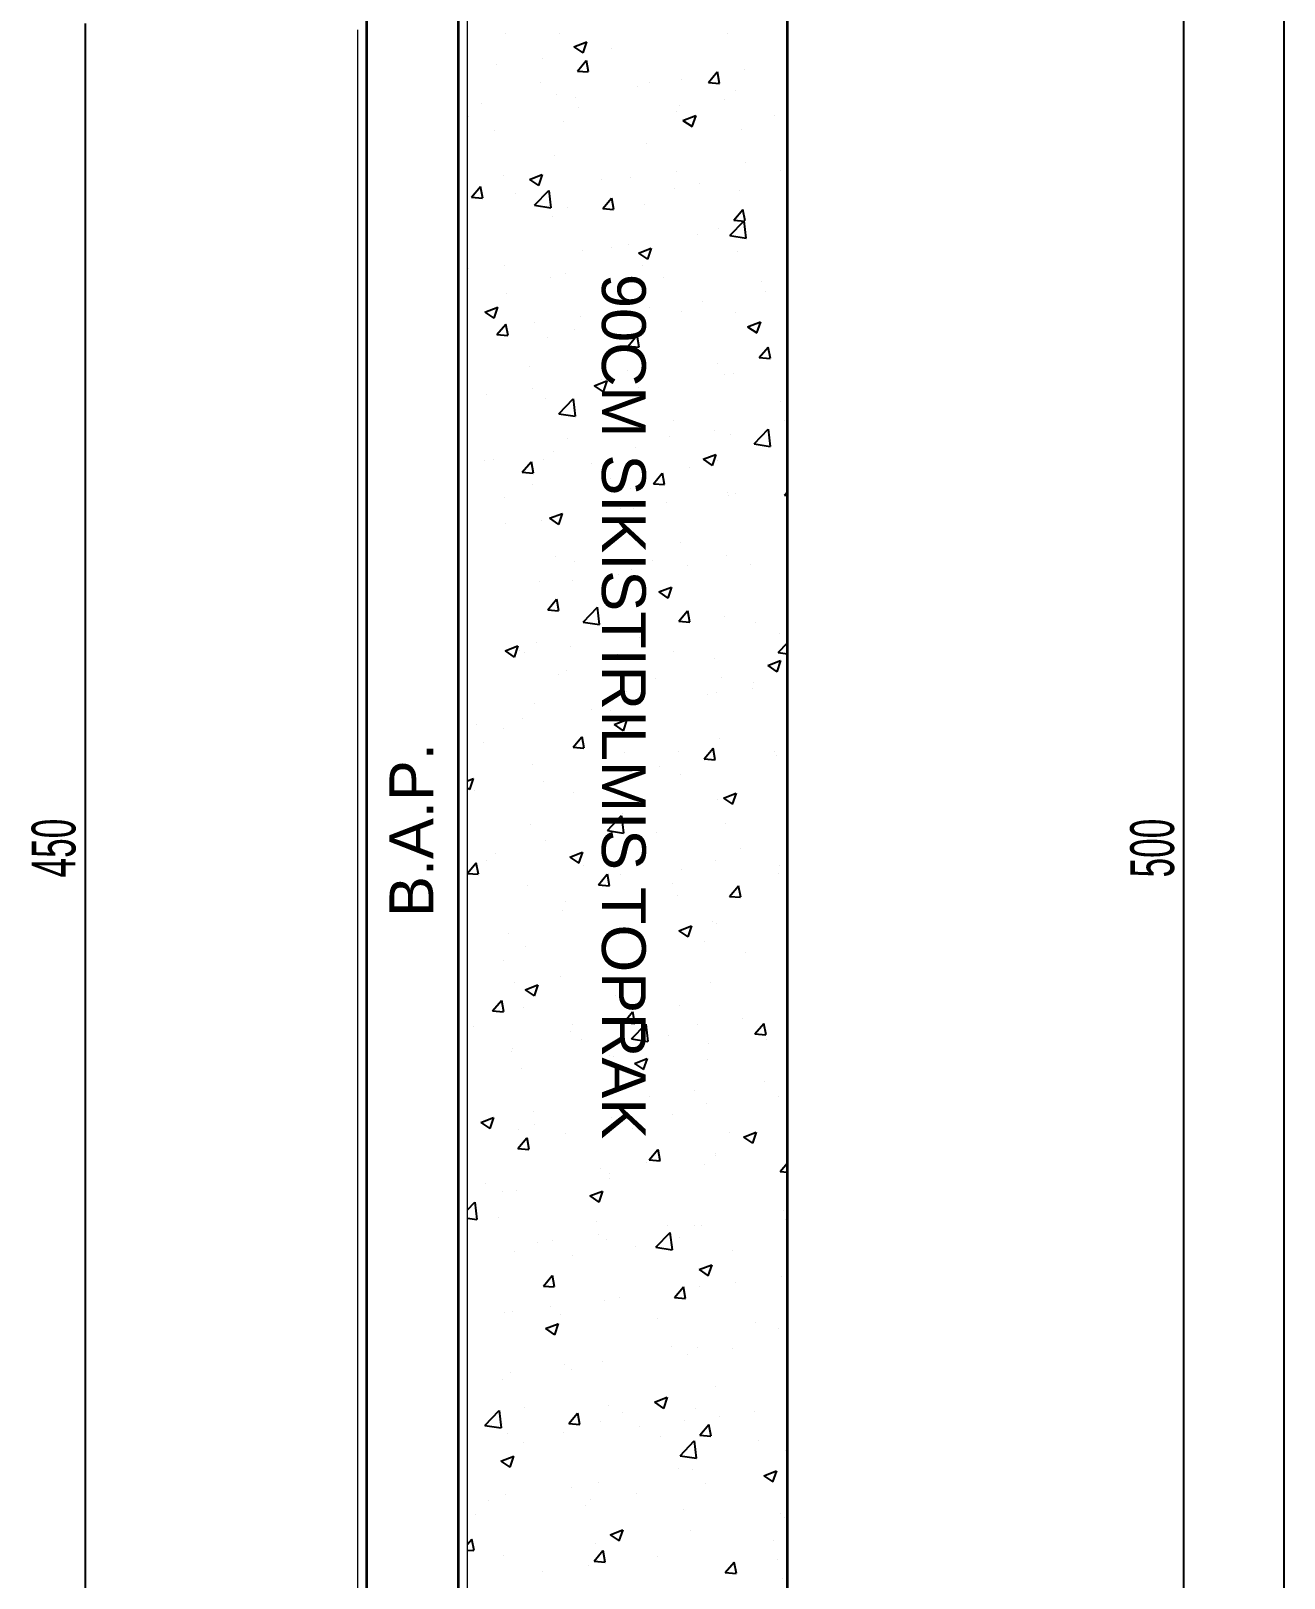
# Model space of a CAD drawing. Header units: inches. Extents: x -7543 to -822, y 102837 to 190349.
# Drawn here: x -836.21751 to -836.18324, y 102836.92241 to 102836.96471 of the extents above; entities that cross this region are included whole.
import ezdxf

# ---------------------------------------------------------------- set-up
doc = ezdxf.new("R2010")
doc.units = ezdxf.units.IN
doc.header["$MEASUREMENT"] = 0
doc.linetypes.add('DASHDOTX2', pattern=[2, 1, -0.5, 0, -0.5])
doc.layers.get('Defpoints').update_dxf_attribs({"lineweight": 25})
for name, color, linetype, lineweight in [('AKS', 1, 'Continuous', 25), ('ICOL', 55, 'Continuous', 25), ('SIVA', 150, 'Continuous', 15), ('TARAMA', 8, 'Continuous', 25), ('YAZI', 7, 'Continuous', 25)]:
    doc.layers.add(name, color=color, linetype=linetype, lineweight=lineweight)
doc.layers.add('DUVAR', color=7, linetype='Continuous', lineweight=35, true_color=0xfc4642)
doc.styles.add('OLCU', font='tromand.shx', dxfattribs={"width": 0.6, "height": 12})
doc.styles.add('TURKCE', font='arial.ttf')

msp = doc.modelspace()

# ---------------------------------------------------------------- linework, layer by layer
at = {"layer": 'AKS', "linetype": 'DASHDOTX2', "ltscale": 10}
msp.add_line((-836.208322, 102836.797308), (-836.208322, 102837.179379), dxfattribs=at)
at = {"layer": 'Defpoints'}
for p, q in [((-836.205822, 102837.169971), (-836.205822, 102836.814993)), ((-836.208322, 102836.919993), (-836.208322, 102836.964993))]:
    msp.add_line(p, q, dxfattribs=at)
at = {"layer": 'DUVAR'}
for p, q in [((-836.196822, 102836.919493), (-836.196822, 102836.975165)), ((-836.208322, 102836.919993), (-836.208322, 102836.964993)), ((-836.205822, 102836.919993), (-836.205822, 102836.964993))]:
    msp.add_line(p, q, dxfattribs=at)
at = {"layer": 'ICOL'}
for p, q in [((-836.183243, 102836.815071), (-836.183243, 102837.169893)), ((-836.185987, 102836.917571), (-836.185987, 102836.967415)), ((-836.216027, 102836.964915), (-836.216027, 102836.920071))]:
    msp.add_line(p, q, dxfattribs=at)
at = {"layer": 'SIVA'}
for p, q in [((-836.205572, 102836.910743), (-836.205572, 102836.983915)), ((-836.208572, 102836.920243), (-836.208572, 102836.964743))]:
    msp.add_line(p, q, dxfattribs=at)
at = {"layer": 'TARAMA'}
for p, q in [((-836.204538, 102836.964632), (-836.204538, 102836.964632)), ((-836.203069, 102836.964642), (-836.203069, 102836.964642)), ((-836.198472, 102836.964638), (-836.198472, 102836.964638)), ((-836.202663, 102836.964278), (-836.202313, 102836.964413)), ((-836.202663, 102836.964278), (-836.202415, 102836.964111)), ((-836.202409, 102836.964111), (-836.202307, 102836.964413)), ((-836.201629, 102836.964223), (-836.201629, 102836.964223)), ((-836.204775, 102836.963808), (-836.204775, 102836.963808)), ((-836.203523, 102836.963973), (-836.203523, 102836.963973)), ((-836.202568, 102836.963617), (-836.202327, 102836.963905)), ((-836.202263, 102836.963591), (-836.202321, 102836.963905)), ((-836.198007, 102836.963672), (-836.198007, 102836.963672)), ((-836.20358, 102836.963301), (-836.20358, 102836.963301)), ((-836.202568, 102836.963617), (-836.202269, 102836.963591)), ((-836.200604, 102836.963297), (-836.200604, 102836.963297)), ((-836.199713, 102836.963382), (-836.199713, 102836.963382)), ((-836.198982, 102836.963303), (-836.198741, 102836.963591)), ((-836.198982, 102836.963303), (-836.198683, 102836.963277)), ((-836.198677, 102836.963277), (-836.198735, 102836.963591)), ((-836.20313, 102836.962977), (-836.20313, 102836.962977)), ((-836.202629, 102836.962882), (-836.202629, 102836.962882)), ((-836.200911, 102836.963188), (-836.200911, 102836.963188)), ((-836.198535, 102836.962831), (-836.198535, 102836.962831)), ((-836.198242, 102836.963076), (-836.198242, 102836.963076)), ((-836.205545, 102836.962381), (-836.205545, 102836.962381)), ((-836.205195, 102836.962742), (-836.205195, 102836.962742)), ((-836.202526, 102836.96263), (-836.202526, 102836.96263)), ((-836.199857, 102836.962517), (-836.199857, 102836.962517)), ((-836.199787, 102836.962666), (-836.199787, 102836.962666)), ((-836.199679, 102836.962265), (-836.199329, 102836.9624)), ((-836.199424, 102836.962098), (-836.199323, 102836.9624)), ((-836.197188, 102836.962404), (-836.197188, 102836.962404)), ((-836.204838, 102836.962001), (-836.204838, 102836.962001)), ((-836.202945, 102836.96225), (-836.202945, 102836.96225)), ((-836.199679, 102836.962265), (-836.19943, 102836.962097)), ((-836.198068, 102836.962008), (-836.198068, 102836.962008)), ((-836.200665, 102836.961633), (-836.200665, 102836.961633)), ((-836.203191, 102836.961313), (-836.203191, 102836.961313)), ((-836.197957, 102836.961108), (-836.197957, 102836.961108)), ((-836.204575, 102836.96076), (-836.204575, 102836.96076)), ((-836.20388, 102836.960653), (-836.20353, 102836.960787)), ((-836.203625, 102836.960485), (-836.203524, 102836.960787)), ((-836.201102, 102836.960694), (-836.201102, 102836.960694)), ((-836.199851, 102836.960859), (-836.199851, 102836.960859)), ((-836.197003, 102836.9609), (-836.197003, 102836.9609)), ((-836.205461, 102836.96017), (-836.20522, 102836.960457)), ((-836.205156, 102836.960144), (-836.205214, 102836.960457)), ((-836.20426, 102836.960278), (-836.20426, 102836.960278)), ((-836.20388, 102836.960653), (-836.203631, 102836.960485)), ((-836.203735, 102836.959946), (-836.203346, 102836.960352)), ((-836.203285, 102836.959876), (-836.20334, 102836.960351)), ((-836.201906, 102836.960647), (-836.201906, 102836.960647)), ((-836.199919, 102836.960399), (-836.199919, 102836.960399)), ((-836.199237, 102836.960534), (-836.199237, 102836.960534)), ((-836.198129, 102836.960343), (-836.198129, 102836.960343)), ((-836.205461, 102836.96017), (-836.205162, 102836.960144)), ((-836.203735, 102836.959946), (-836.203291, 102836.959877)), ((-836.202835, 102836.959899), (-836.202835, 102836.959899)), ((-836.201874, 102836.959856), (-836.201633, 102836.960144)), ((-836.201874, 102836.959856), (-836.201575, 102836.95983)), ((-836.20157, 102836.95983), (-836.201627, 102836.960144)), ((-836.200726, 102836.959969), (-836.200726, 102836.959969)), ((-836.203252, 102836.959648), (-836.203252, 102836.959648)), ((-836.198399, 102836.959119), (-836.19801, 102836.959525)), ((-836.198288, 102836.959543), (-836.198047, 102836.95983)), ((-836.198288, 102836.959543), (-836.197989, 102836.959516)), ((-836.197983, 102836.959517), (-836.198041, 102836.95983)), ((-836.197949, 102836.959049), (-836.198004, 102836.959524)), ((-836.199272, 102836.959136), (-836.199272, 102836.959136)), ((-836.198721, 102836.959301), (-836.198721, 102836.959301)), ((-836.198399, 102836.959119), (-836.197955, 102836.95905)), ((-836.202418, 102836.958722), (-836.202418, 102836.958722)), ((-836.201637, 102836.958801), (-836.201637, 102836.958801)), ((-836.201166, 102836.958887), (-836.201166, 102836.958887)), ((-836.200895, 102836.958639), (-836.200545, 102836.958774)), ((-836.200895, 102836.958639), (-836.200647, 102836.958472)), ((-836.200641, 102836.958472), (-836.200539, 102836.958774)), ((-836.19819, 102836.958679), (-836.19819, 102836.958679)), ((-836.205548, 102836.958205), (-836.205548, 102836.958205)), ((-836.204553, 102836.9583), (-836.204553, 102836.9583)), ((-836.200787, 102836.958304), (-836.200787, 102836.958304)), ((-836.203312, 102836.957984), (-836.203312, 102836.957984)), ((-836.202879, 102836.958092), (-836.202879, 102836.958092)), ((-836.20021, 102836.957979), (-836.20021, 102836.957979)), ((-836.197541, 102836.957866), (-836.197541, 102836.957866)), ((-836.204494, 102836.957533), (-836.204494, 102836.957533)), ((-836.201825, 102836.95742), (-836.201825, 102836.95742)), ((-836.199156, 102836.957308), (-836.199156, 102836.957308)), ((-836.19743, 102836.95758), (-836.19743, 102836.95758)), ((-836.205096, 102836.957027), (-836.204746, 102836.957161)), ((-836.205096, 102836.957027), (-836.204848, 102836.956859)), ((-836.204842, 102836.956859), (-836.20474, 102836.957161)), ((-836.202481, 102836.956915), (-836.202481, 102836.956915)), ((-836.200588, 102836.957164), (-836.200588, 102836.957164)), ((-836.199728, 102836.957051), (-836.199728, 102836.957051)), ((-836.198251, 102836.957014), (-836.198251, 102836.957014)), ((-836.204767, 102836.956409), (-836.204526, 102836.956696)), ((-836.204462, 102836.956383), (-836.20452, 102836.956697)), ((-836.203733, 102836.95675), (-836.203733, 102836.95675)), ((-836.202644, 102836.95655), (-836.202644, 102836.95655)), ((-836.200848, 102836.95664), (-836.200848, 102836.95664)), ((-836.197911, 102836.956626), (-836.197561, 102836.956761)), ((-836.197911, 102836.956626), (-836.197662, 102836.956459)), ((-836.197656, 102836.956459), (-836.197555, 102836.956761)), ((-836.20556, 102836.95605), (-836.20556, 102836.95605)), ((-836.204767, 102836.956409), (-836.204468, 102836.956383)), ((-836.203373, 102836.95632), (-836.203373, 102836.95632)), ((-836.201181, 102836.956095), (-836.200939, 102836.956383)), ((-836.201181, 102836.956095), (-836.200882, 102836.956069)), ((-836.200876, 102836.956069), (-836.200934, 102836.956383)), ((-836.197594, 102836.955782), (-836.197353, 102836.956069)), ((-836.19729, 102836.955756), (-836.197347, 102836.956069)), ((-836.198745, 102836.955608), (-836.198745, 102836.955608)), ((-836.197594, 102836.955782), (-836.197295, 102836.955755)), ((-836.197494, 102836.955773), (-836.197494, 102836.955773)), ((-836.203874, 102836.95555), (-836.203874, 102836.95555)), ((-836.201903, 102836.955192), (-836.201903, 102836.955192)), ((-836.201205, 102836.955438), (-836.201205, 102836.955438)), ((-836.198536, 102836.955325), (-836.198536, 102836.955325)), ((-836.198311, 102836.95535), (-836.198311, 102836.95535)), ((-836.205048, 102836.954778), (-836.205048, 102836.954778)), ((-836.203797, 102836.954943), (-836.203797, 102836.954943)), ((-836.202112, 102836.955014), (-836.201762, 102836.955148)), ((-836.202112, 102836.955014), (-836.201863, 102836.954846)), ((-836.201857, 102836.954846), (-836.201756, 102836.955148)), ((-836.200908, 102836.954975), (-836.200908, 102836.954975)), ((-836.203434, 102836.954655), (-836.203434, 102836.954655)), ((-836.203073, 102836.954248), (-836.202683, 102836.954654)), ((-836.202622, 102836.954178), (-836.202677, 102836.954653)), ((-836.197018, 102836.954568), (-836.197018, 102836.954568)), ((-836.203073, 102836.954248), (-836.202628, 102836.954179)), ((-836.199934, 102836.954068), (-836.199934, 102836.954068)), ((-836.196915, 102836.95405), (-836.196915, 102836.95405)), ((-836.20285, 102836.953567), (-836.20285, 102836.953567)), ((-836.200061, 102836.953636), (-836.200061, 102836.953636)), ((-836.198809, 102836.9538), (-836.198809, 102836.9538)), ((-836.198372, 102836.953686), (-836.198372, 102836.953686)), ((-836.197736, 102836.95342), (-836.197347, 102836.953826)), ((-836.197286, 102836.953351), (-836.197341, 102836.953826)), ((-836.203218, 102836.95322), (-836.203218, 102836.95322)), ((-836.200969, 102836.953311), (-836.200969, 102836.953311)), ((-836.199127, 102836.953001), (-836.198777, 102836.953135)), ((-836.198873, 102836.952833), (-836.198771, 102836.953135)), ((-836.197736, 102836.95342), (-836.197292, 102836.953352)), ((-836.205112, 102836.952971), (-836.205112, 102836.952971)), ((-836.204848, 102836.952995), (-836.204848, 102836.952995)), ((-836.204073, 102836.952648), (-836.203832, 102836.952935)), ((-836.204073, 102836.952648), (-836.203774, 102836.952622)), ((-836.203768, 102836.952622), (-836.203826, 102836.952936)), ((-836.203495, 102836.952991), (-836.203495, 102836.952991)), ((-836.202179, 102836.952883), (-836.202179, 102836.952883)), ((-836.19951, 102836.95277), (-836.19951, 102836.95277)), ((-836.199127, 102836.953001), (-836.198879, 102836.952833)), ((-836.198736, 102836.95297), (-836.198736, 102836.95297)), ((-836.19684, 102836.952657), (-836.19684, 102836.952657)), ((-836.203794, 102836.952324), (-836.203794, 102836.952324)), ((-836.201652, 102836.952469), (-836.201652, 102836.952469)), ((-836.200487, 102836.952334), (-836.200246, 102836.952622)), ((-836.200487, 102836.952334), (-836.200188, 102836.952308)), ((-836.200182, 102836.952308), (-836.20024, 102836.952622)), ((-836.204568, 102836.951969), (-836.204568, 102836.951969)), ((-836.201124, 102836.952211), (-836.201124, 102836.952211)), ((-836.200124, 102836.951828), (-836.200124, 102836.951828)), ((-836.198455, 102836.952098), (-836.198455, 102836.952098)), ((-836.198433, 102836.952021), (-836.198433, 102836.952021)), ((-836.198231, 102836.952078), (-836.198231, 102836.952078)), ((-836.1969, 102836.952021), (-836.196822, 102836.952114)), ((-836.1969, 102836.952021), (-836.196822, 102836.952014)), ((-836.203328, 102836.951388), (-836.202978, 102836.951522)), ((-836.203328, 102836.951388), (-836.20308, 102836.95122)), ((-836.203074, 102836.95122), (-836.202973, 102836.951522)), ((-836.201376, 102836.951664), (-836.201376, 102836.951664)), ((-836.20103, 102836.951646), (-836.20103, 102836.951646)), ((-836.204534, 102836.951248), (-836.204534, 102836.951248)), ((-836.203556, 102836.951326), (-836.203556, 102836.951326)), ((-836.196826, 102836.95122), (-836.196826, 102836.95122)), ((-836.199742, 102836.950719), (-836.199742, 102836.950719)), ((-836.203173, 102836.950341), (-836.203173, 102836.950341)), ((-836.202658, 102836.950219), (-836.202658, 102836.950219)), ((-836.200504, 102836.950228), (-836.200504, 102836.950228)), ((-836.198494, 102836.950357), (-836.198494, 102836.950357)), ((-836.197835, 102836.950116), (-836.197835, 102836.950116)), ((-836.202691, 102836.949692), (-836.202691, 102836.949692)), ((-836.20144, 102836.949856), (-836.20144, 102836.949856)), ((-836.201091, 102836.949982), (-836.201091, 102836.949982)), ((-836.199546, 102836.950106), (-836.199546, 102836.950106)), ((-836.203616, 102836.949662), (-836.203616, 102836.949662)), ((-836.200344, 102836.949375), (-836.199994, 102836.949509)), ((-836.200344, 102836.949375), (-836.200095, 102836.949207)), ((-836.200089, 102836.949207), (-836.199988, 102836.949509)), ((-836.203379, 102836.948887), (-836.203138, 102836.949174)), ((-836.203379, 102836.948887), (-836.20308, 102836.948861)), ((-836.203075, 102836.948861), (-836.203132, 102836.949175)), ((-836.20241, 102836.94855), (-836.20202, 102836.948956)), ((-836.201959, 102836.94848), (-836.202014, 102836.948955)), ((-836.199793, 102836.948573), (-836.199552, 102836.948861)), ((-836.199488, 102836.948547), (-836.199546, 102836.948861)), ((-836.20241, 102836.94855), (-836.201965, 102836.948481)), ((-836.199793, 102836.948573), (-836.199494, 102836.948547)), ((-836.198555, 102836.948692), (-836.198555, 102836.948692)), ((-836.197704, 102836.948549), (-836.197704, 102836.948549)), ((-836.203677, 102836.947997), (-836.203677, 102836.947997)), ((-836.201152, 102836.948317), (-836.201152, 102836.948317)), ((-836.200861, 102836.948134), (-836.200861, 102836.948134)), ((-836.197033, 102836.948237), (-836.197033, 102836.948237)), ((-836.204545, 102836.947762), (-836.204195, 102836.947897)), ((-836.204545, 102836.947762), (-836.204296, 102836.947594)), ((-836.20429, 102836.947595), (-836.204189, 102836.947897)), ((-836.204147, 102836.947786), (-836.204147, 102836.947786)), ((-836.204007, 102836.94772), (-836.204007, 102836.94772)), ((-836.202755, 102836.947884), (-836.202755, 102836.947884)), ((-836.201478, 102836.947673), (-836.201478, 102836.947673)), ((-836.199949, 102836.947736), (-836.199949, 102836.947736)), ((-836.197073, 102836.947722), (-836.196822, 102836.947985)), ((-836.197073, 102836.947722), (-836.196822, 102836.947683)), ((-836.202865, 102836.947236), (-836.202865, 102836.947236)), ((-836.198809, 102836.947561), (-836.198809, 102836.947561)), ((-836.197359, 102836.947362), (-836.197009, 102836.947496)), ((-836.197359, 102836.947362), (-836.197111, 102836.947194)), ((-836.197105, 102836.947194), (-836.197003, 102836.947496)), ((-836.203093, 102836.947114), (-836.203093, 102836.947114)), ((-836.200424, 102836.947002), (-836.200424, 102836.947002)), ((-836.198615, 102836.947028), (-836.198615, 102836.947028)), ((-836.197767, 102836.946742), (-836.197767, 102836.946742)), ((-836.197755, 102836.946889), (-836.197755, 102836.946889)), ((-836.203738, 102836.946333), (-836.203738, 102836.946333)), ((-836.201212, 102836.946653), (-836.201212, 102836.946653)), ((-836.199019, 102836.946577), (-836.199019, 102836.946577)), ((-836.198751, 102836.946638), (-836.198751, 102836.946638)), ((-836.20407, 102836.945912), (-836.20407, 102836.945912)), ((-836.202177, 102836.946162), (-836.202177, 102836.946162)), ((-836.201667, 102836.946138), (-836.201667, 102836.946138)), ((-836.201561, 102836.945749), (-836.20121, 102836.945883)), ((-836.201306, 102836.945581), (-836.201205, 102836.945884)), ((-836.205322, 102836.945747), (-836.205322, 102836.945747)), ((-836.204583, 102836.945637), (-836.204583, 102836.945637)), ((-836.201561, 102836.945749), (-836.201312, 102836.945581)), ((-836.205142, 102836.945245), (-836.205142, 102836.945245)), ((-836.202686, 102836.945126), (-836.202445, 102836.945413)), ((-836.202686, 102836.945126), (-836.202387, 102836.9451)), ((-836.202473, 102836.945132), (-836.202473, 102836.945132)), ((-836.202381, 102836.9451), (-836.202439, 102836.945414)), ((-836.199099, 102836.944812), (-836.198858, 102836.9451)), ((-836.198795, 102836.944786), (-836.198852, 102836.9451)), ((-836.198676, 102836.945363), (-836.198676, 102836.945363)), ((-836.203799, 102836.944668), (-836.203799, 102836.944668)), ((-836.201273, 102836.944988), (-836.201273, 102836.944988)), ((-836.199804, 102836.945019), (-836.199804, 102836.945019)), ((-836.199099, 102836.944812), (-836.1988, 102836.944786)), ((-836.199083, 102836.94477), (-836.199083, 102836.94477)), ((-836.197189, 102836.945019), (-836.197189, 102836.945019)), ((-836.197135, 102836.944906), (-836.197135, 102836.944906)), ((-836.196841, 102836.944889), (-836.196841, 102836.944889)), ((-836.205572, 102836.944209), (-836.205412, 102836.944271)), ((-836.205507, 102836.943969), (-836.205406, 102836.944271)), ((-836.203492, 102836.94419), (-836.203492, 102836.94419)), ((-836.200334, 102836.944605), (-836.200334, 102836.944605)), ((-836.199757, 102836.944388), (-836.199757, 102836.944388)), ((-836.205572, 102836.944008), (-836.205513, 102836.943969)), ((-836.205386, 102836.94394), (-836.205386, 102836.94394)), ((-836.202673, 102836.943887), (-836.202673, 102836.943887)), ((-836.198576, 102836.943736), (-836.198226, 102836.94387)), ((-836.198321, 102836.943568), (-836.19822, 102836.943871)), ((-836.198737, 102836.943699), (-836.198737, 102836.943699)), ((-836.198576, 102836.943736), (-836.198327, 102836.943568)), ((-836.20386, 102836.943004), (-836.20386, 102836.943004)), ((-836.201747, 102836.942852), (-836.201357, 102836.943258)), ((-836.201296, 102836.942782), (-836.201351, 102836.943257)), ((-836.201334, 102836.943324), (-836.201334, 102836.943324)), ((-836.198504, 102836.943047), (-836.198504, 102836.943047)), ((-836.203446, 102836.942577), (-836.203446, 102836.942577)), ((-836.201747, 102836.942852), (-836.201302, 102836.942783)), ((-836.20165, 102836.942633), (-836.20165, 102836.942633)), ((-836.200398, 102836.942798), (-836.200398, 102836.942798)), ((-836.204807, 102836.942217), (-836.204807, 102836.942217)), ((-836.202777, 102836.942123), (-836.202427, 102836.942258)), ((-836.202777, 102836.942123), (-836.202528, 102836.941956)), ((-836.202523, 102836.941956), (-836.202421, 102836.942258)), ((-836.200777, 102836.942464), (-836.200777, 102836.942464)), ((-836.198108, 102836.942351), (-836.198108, 102836.942351)), ((-836.205572, 102836.941686), (-836.205337, 102836.941966)), ((-836.205572, 102836.941678), (-836.205279, 102836.941653)), ((-836.205273, 102836.941653), (-836.205331, 102836.941966)), ((-836.205061, 102836.942018), (-836.205061, 102836.942018)), ((-836.202392, 102836.941905), (-836.202392, 102836.941905)), ((-836.201992, 102836.941365), (-836.201751, 102836.941653)), ((-836.201687, 102836.941339), (-836.201745, 102836.941653)), ((-836.201395, 102836.941659), (-836.201395, 102836.941659)), ((-836.199723, 102836.941792), (-836.199723, 102836.941792)), ((-836.198798, 102836.942034), (-836.198798, 102836.942034)), ((-836.197054, 102836.94168), (-836.197054, 102836.94168)), ((-836.197048, 102836.941905), (-836.197048, 102836.941905)), ((-836.20392, 102836.941339), (-836.20392, 102836.941339)), ((-836.201992, 102836.941365), (-836.201693, 102836.941339)), ((-836.199964, 102836.941405), (-836.199964, 102836.941405)), ((-836.198406, 102836.941051), (-836.198164, 102836.941339)), ((-836.198101, 102836.941025), (-836.198159, 102836.941339)), ((-836.202879, 102836.940904), (-836.202879, 102836.940904)), ((-836.201713, 102836.940826), (-836.201713, 102836.940826)), ((-836.19982, 102836.941075), (-836.19982, 102836.941075)), ((-836.198406, 102836.941051), (-836.198107, 102836.941025)), ((-836.202965, 102836.940661), (-836.202965, 102836.940661)), ((-836.204441, 102836.940035), (-836.204441, 102836.940035)), ((-836.201456, 102836.939995), (-836.201456, 102836.939995)), ((-836.199793, 102836.94011), (-836.199442, 102836.940245)), ((-836.199793, 102836.94011), (-836.199544, 102836.939942)), ((-836.199538, 102836.939943), (-836.199437, 102836.940245)), ((-836.198859, 102836.94037), (-836.198859, 102836.94037)), ((-836.198765, 102836.940307), (-836.198765, 102836.940307)), ((-836.203981, 102836.939675), (-836.203981, 102836.939675)), ((-836.201772, 102836.939922), (-836.201772, 102836.939922)), ((-836.201681, 102836.939806), (-836.201681, 102836.939806)), ((-836.199103, 102836.93981), (-836.199103, 102836.93981)), ((-836.204597, 102836.939306), (-836.204597, 102836.939306)), ((-836.197977, 102836.939519), (-836.197977, 102836.939519)), ((-836.20428, 102836.938689), (-836.20428, 102836.938689)), ((-836.203029, 102836.938854), (-836.203029, 102836.938854)), ((-836.201135, 102836.939103), (-836.201135, 102836.939103)), ((-836.198919, 102836.938705), (-836.198919, 102836.938705)), ((-836.203994, 102836.938498), (-836.203644, 102836.938632)), ((-836.203994, 102836.938498), (-836.203745, 102836.93833)), ((-836.203739, 102836.93833), (-836.203638, 102836.938632)), ((-836.201516, 102836.93833), (-836.201516, 102836.93833)), ((-836.196856, 102836.938557), (-836.196856, 102836.938557)), ((-836.204884, 102836.937918), (-836.204643, 102836.938205)), ((-836.204884, 102836.937918), (-836.204585, 102836.937892)), ((-836.20458, 102836.937892), (-836.204637, 102836.938205)), ((-836.204042, 102836.93801), (-836.204042, 102836.93801)), ((-836.201298, 102836.937604), (-836.201057, 102836.937892)), ((-836.200993, 102836.937578), (-836.201051, 102836.937892)), ((-836.199772, 102836.938057), (-836.199772, 102836.938057)), ((-836.205415, 102836.93748), (-836.205415, 102836.93748)), ((-836.202688, 102836.937556), (-836.202688, 102836.937556)), ((-836.201298, 102836.937604), (-836.200999, 102836.937578)), ((-836.201084, 102836.937154), (-836.200694, 102836.937559)), ((-836.200633, 102836.937084), (-836.200688, 102836.937559)), ((-836.199293, 102836.937547), (-836.199293, 102836.937547)), ((-836.198041, 102836.937712), (-836.198041, 102836.937712)), ((-836.197712, 102836.937291), (-836.197471, 102836.937578)), ((-836.197407, 102836.937265), (-836.197465, 102836.937578)), ((-836.202746, 102836.937368), (-836.202746, 102836.937368)), ((-836.20245, 102836.937131), (-836.20245, 102836.937131)), ((-836.201084, 102836.937154), (-836.200639, 102836.937085)), ((-836.200077, 102836.937255), (-836.200077, 102836.937255)), ((-836.19898, 102836.937041), (-836.19898, 102836.937041)), ((-836.197712, 102836.937291), (-836.197413, 102836.937264)), ((-836.197407, 102836.937142), (-836.197407, 102836.937142)), ((-836.204361, 102836.936809), (-836.204361, 102836.936809)), ((-836.204344, 102836.936882), (-836.204344, 102836.936882)), ((-836.201691, 102836.936696), (-836.201691, 102836.936696)), ((-836.201577, 102836.936666), (-836.201577, 102836.936666)), ((-836.201009, 102836.936484), (-836.200659, 102836.936619)), ((-836.200755, 102836.936317), (-836.200653, 102836.936619)), ((-836.199022, 102836.936583), (-836.199022, 102836.936583)), ((-836.204103, 102836.936346), (-836.204103, 102836.936346)), ((-836.201009, 102836.936484), (-836.20076, 102836.936317)), ((-836.199356, 102836.93574), (-836.199356, 102836.93574)), ((-836.197463, 102836.935989), (-836.197463, 102836.935989)), ((-836.200608, 102836.935575), (-836.200608, 102836.935575)), ((-836.199041, 102836.935376), (-836.199041, 102836.935376)), ((-836.197062, 102836.935574), (-836.197062, 102836.935574)), ((-836.20521, 102836.934872), (-836.20486, 102836.935006)), ((-836.204956, 102836.934704), (-836.204854, 102836.935006)), ((-836.203766, 102836.935159), (-836.203766, 102836.935159)), ((-836.201638, 102836.935002), (-836.201638, 102836.935002)), ((-836.199978, 102836.935073), (-836.199978, 102836.935073)), ((-836.20521, 102836.934872), (-836.204962, 102836.934704)), ((-836.204164, 102836.934681), (-836.204164, 102836.934681)), ((-836.20374, 102836.934826), (-836.20374, 102836.934826)), ((-836.202894, 102836.934573), (-836.202894, 102836.934573)), ((-836.201071, 102836.934713), (-836.201071, 102836.934713)), ((-836.198402, 102836.9346), (-836.198402, 102836.9346)), ((-836.198025, 102836.934471), (-836.197675, 102836.934606)), ((-836.198025, 102836.934471), (-836.197776, 102836.934304)), ((-836.19777, 102836.934304), (-836.197669, 102836.934606)), ((-836.204191, 102836.934157), (-836.20395, 102836.934444)), ((-836.204191, 102836.934157), (-836.203892, 102836.934131)), ((-836.203886, 102836.934131), (-836.203944, 102836.934445)), ((-836.200604, 102836.933843), (-836.200363, 102836.934131)), ((-836.2003, 102836.933817), (-836.200357, 102836.934131)), ((-836.200672, 102836.933767), (-836.200672, 102836.933767)), ((-836.200604, 102836.933843), (-836.200305, 102836.933817)), ((-836.199102, 102836.933712), (-836.199102, 102836.933712)), ((-836.19878, 102836.933975), (-836.19878, 102836.933975)), ((-836.198778, 102836.934017), (-836.198778, 102836.934017)), ((-836.197018, 102836.93353), (-836.196822, 102836.933763)), ((-836.205081, 102836.933187), (-836.205081, 102836.933187)), ((-836.201923, 102836.933603), (-836.201923, 102836.933603)), ((-836.201699, 102836.933337), (-836.201699, 102836.933337)), ((-836.201696, 102836.933475), (-836.201696, 102836.933475)), ((-836.197018, 102836.93353), (-836.196822, 102836.933512)), ((-836.204612, 102836.932974), (-836.204612, 102836.932974)), ((-836.204224, 102836.933017), (-836.204224, 102836.933017)), ((-836.202226, 102836.932859), (-836.201876, 102836.932993)), ((-836.202226, 102836.932859), (-836.201977, 102836.932691)), ((-836.201971, 102836.932691), (-836.20187, 102836.932993)), ((-836.205572, 102836.932476), (-836.205368, 102836.932689)), ((-836.205307, 102836.932213), (-836.205362, 102836.932688)), ((-836.196935, 102836.93246), (-836.196935, 102836.93246)), ((-836.205572, 102836.932254), (-836.205313, 102836.932214)), ((-836.204714, 102836.932271), (-836.204714, 102836.932271)), ((-836.202045, 102836.932158), (-836.202045, 102836.932158)), ((-836.200093, 102836.932045), (-836.200093, 102836.932045)), ((-836.199376, 102836.932045), (-836.199376, 102836.932045)), ((-836.199163, 102836.932047), (-836.199163, 102836.932047)), ((-836.196871, 102836.932226), (-836.196871, 102836.932226)), ((-836.20366, 102836.931599), (-836.20366, 102836.931599)), ((-836.203239, 102836.931631), (-836.203239, 102836.931631)), ((-836.201987, 102836.931795), (-836.201987, 102836.931795)), ((-836.20176, 102836.931673), (-836.20176, 102836.931673)), ((-836.200421, 102836.931455), (-836.200032, 102836.931861)), ((-836.19997, 102836.931386), (-836.200026, 102836.93186)), ((-836.199787, 102836.931725), (-836.199787, 102836.931725)), ((-836.204285, 102836.931352), (-836.204285, 102836.931352)), ((-836.202703, 102836.931225), (-836.202703, 102836.931225)), ((-836.200991, 102836.931487), (-836.200991, 102836.931487)), ((-836.200421, 102836.931455), (-836.199976, 102836.931386)), ((-836.198322, 102836.931374), (-836.198322, 102836.931374)), ((-836.203497, 102836.930396), (-836.203256, 102836.930683)), ((-836.203192, 102836.93037), (-836.20325, 102836.930684)), ((-836.199241, 102836.930846), (-836.198891, 102836.93098)), ((-836.199241, 102836.930846), (-836.198992, 102836.930678)), ((-836.198987, 102836.930678), (-836.198885, 102836.93098)), ((-836.196999, 102836.930653), (-836.196999, 102836.930653)), ((-836.203497, 102836.930396), (-836.203198, 102836.93037)), ((-836.199911, 102836.930082), (-836.199669, 102836.93037)), ((-836.199606, 102836.930056), (-836.199664, 102836.93037)), ((-836.199223, 102836.930383), (-836.199223, 102836.930383)), ((-836.198251, 102836.930488), (-836.198251, 102836.930488)), ((-836.203302, 102836.929823), (-836.203302, 102836.929823)), ((-836.20182, 102836.930008), (-836.20182, 102836.930008)), ((-836.201409, 102836.930073), (-836.201409, 102836.930073)), ((-836.199911, 102836.930082), (-836.199612, 102836.930056)), ((-836.204554, 102836.929659), (-836.204554, 102836.929659)), ((-836.204346, 102836.929688), (-836.204346, 102836.929688)), ((-836.20304, 102836.929617), (-836.20304, 102836.929617)), ((-836.200371, 102836.929504), (-836.200371, 102836.929504)), ((-836.197702, 102836.929391), (-836.197702, 102836.929391)), ((-836.203442, 102836.929233), (-836.203092, 102836.929367)), ((-836.203442, 102836.929233), (-836.203194, 102836.929065)), ((-836.203188, 102836.929065), (-836.203086, 102836.929368)), ((-836.197077, 102836.929242), (-836.197077, 102836.929242)), ((-836.199993, 102836.928742), (-836.199993, 102836.928742)), ((-836.199284, 102836.928719), (-836.199284, 102836.928719)), ((-836.198314, 102836.928681), (-836.198314, 102836.928681)), ((-836.202909, 102836.928241), (-836.202909, 102836.928241)), ((-836.201881, 102836.928344), (-836.201881, 102836.928344)), ((-836.199566, 102836.928516), (-836.199566, 102836.928516)), ((-836.204618, 102836.927851), (-836.204618, 102836.927851)), ((-836.204407, 102836.928024), (-836.204407, 102836.928024)), ((-836.202724, 102836.928101), (-836.202724, 102836.928101)), ((-836.200458, 102836.92722), (-836.200108, 102836.927354)), ((-836.200203, 102836.927052), (-836.200102, 102836.927354)), ((-836.198795, 102836.927644), (-836.198795, 102836.927644)), ((-836.205094, 102836.926585), (-836.204705, 102836.926991)), ((-836.204644, 102836.926515), (-836.204699, 102836.92699)), ((-836.204013, 102836.927062), (-836.204013, 102836.927062)), ((-836.202803, 102836.926635), (-836.202562, 102836.926922)), ((-836.202498, 102836.926609), (-836.202556, 102836.926923)), ((-836.201711, 102836.927143), (-836.201711, 102836.927143)), ((-836.201344, 102836.926949), (-836.201344, 102836.926949)), ((-836.200458, 102836.92722), (-836.200209, 102836.927052)), ((-836.199345, 102836.927054), (-836.199345, 102836.927054)), ((-836.197736, 102836.926958), (-836.197736, 102836.926958)), ((-836.205094, 102836.926585), (-836.20465, 102836.926516)), ((-836.204627, 102836.926643), (-836.204627, 102836.926643)), ((-836.202803, 102836.926635), (-836.202504, 102836.926609)), ((-836.201942, 102836.926679), (-836.201942, 102836.926679)), ((-836.200882, 102836.926544), (-836.200882, 102836.926544)), ((-836.19963, 102836.926709), (-836.19963, 102836.926709)), ((-836.199217, 102836.926321), (-836.198976, 102836.926609)), ((-836.198912, 102836.926295), (-836.19897, 102836.926609)), ((-836.198675, 102836.926836), (-836.198675, 102836.926836)), ((-836.204468, 102836.926359), (-836.204468, 102836.926359)), ((-836.204039, 102836.926129), (-836.204039, 102836.926129)), ((-836.202959, 102836.92639), (-836.202959, 102836.92639)), ((-836.20029, 102836.926277), (-836.20029, 102836.926277)), ((-836.199758, 102836.925757), (-836.199369, 102836.926163)), ((-836.199307, 102836.925687), (-836.199363, 102836.926162)), ((-836.199217, 102836.926321), (-836.198918, 102836.926295)), ((-836.197621, 102836.926165), (-836.197621, 102836.926165)), ((-836.204659, 102836.925607), (-836.204309, 102836.925742)), ((-836.204659, 102836.925607), (-836.20441, 102836.925439)), ((-836.204404, 102836.92544), (-836.204303, 102836.925742)), ((-836.199758, 102836.925757), (-836.199313, 102836.925688)), ((-836.196885, 102836.925894), (-836.196885, 102836.925894)), ((-836.196839, 102836.925742), (-836.196839, 102836.925742)), ((-836.199801, 102836.925394), (-836.199801, 102836.925394)), ((-836.199406, 102836.92539), (-836.199406, 102836.92539)), ((-836.197473, 102836.925207), (-836.197123, 102836.925341)), ((-836.197473, 102836.925207), (-836.197225, 102836.925039)), ((-836.197219, 102836.925039), (-836.197117, 102836.925341)), ((-836.202717, 102836.924893), (-836.202717, 102836.924893)), ((-836.202003, 102836.925015), (-836.202003, 102836.925015)), ((-836.200945, 102836.924737), (-836.200945, 102836.924737)), ((-836.199052, 102836.924986), (-836.199052, 102836.924986)), ((-836.205008, 102836.92452), (-836.205008, 102836.92452)), ((-836.204528, 102836.924695), (-836.204528, 102836.924695)), ((-836.202339, 102836.924407), (-836.202339, 102836.924407)), ((-836.202197, 102836.924572), (-836.202197, 102836.924572)), ((-836.205355, 102836.924157), (-836.205355, 102836.924157)), ((-836.19967, 102836.924295), (-836.19967, 102836.924295)), ((-836.197001, 102836.924182), (-836.197001, 102836.924182)), ((-836.196899, 102836.924077), (-836.196899, 102836.924077)), ((-836.205572, 102836.923335), (-836.205455, 102836.923475)), ((-836.205391, 102836.923162), (-836.205449, 102836.923475)), ((-836.201674, 102836.923594), (-836.201324, 102836.923729)), ((-836.201674, 102836.923594), (-836.201426, 102836.923426)), ((-836.20142, 102836.923427), (-836.201318, 102836.923729)), ((-836.199467, 102836.923725), (-836.199467, 102836.923725)), ((-836.205572, 102836.923177), (-836.205397, 102836.923162)), ((-836.202109, 102836.922874), (-836.201868, 102836.923161)), ((-836.202064, 102836.92335), (-836.202064, 102836.92335)), ((-836.201805, 102836.922848), (-836.201862, 102836.923162)), ((-836.197209, 102836.92343), (-836.197209, 102836.92343)), ((-836.204589, 102836.92303), (-836.204589, 102836.92303)), ((-836.202261, 102836.922765), (-836.202261, 102836.922765)), ((-836.202109, 102836.922874), (-836.20181, 102836.922848)), ((-836.200367, 102836.923014), (-836.200367, 102836.923014)), ((-836.198523, 102836.92256), (-836.198282, 102836.922848)), ((-836.198218, 102836.922534), (-836.198276, 102836.922848)), ((-836.197092, 102836.922911), (-836.197092, 102836.922911)), ((-836.203512, 102836.9226), (-836.203512, 102836.9226)), ((-836.198523, 102836.92256), (-836.198224, 102836.922534)), ((-836.19696, 102836.922413), (-836.19696, 102836.922413))]:
    msp.add_line(p, q, dxfattribs=at)

# ---------------------------------------------------------------- texts
at = {"layer": 'ICOL', "style": 'OLCU', "width": 0.6}
for s, p in [('450', (-836.216291, 102836.941567)), ('500', (-836.186251, 102836.941567))]:
    msp.add_text(s, height=0.0012, rotation=90, dxfattribs=at).set_placement(p)
at = {"layer": 'YAZI', "style": 'TURKCE'}
for s, rotation, p in [('90CM SIKISTIRILMIS TOPRAK', 270, (-836.201897, 102836.95807)), ('B.A.P.', 90, (-836.206506, 102836.940487))]:
    msp.add_text(s, height=0.0012, rotation=rotation, dxfattribs=at).set_placement(p)

doc.saveas('drawing.dxf')
